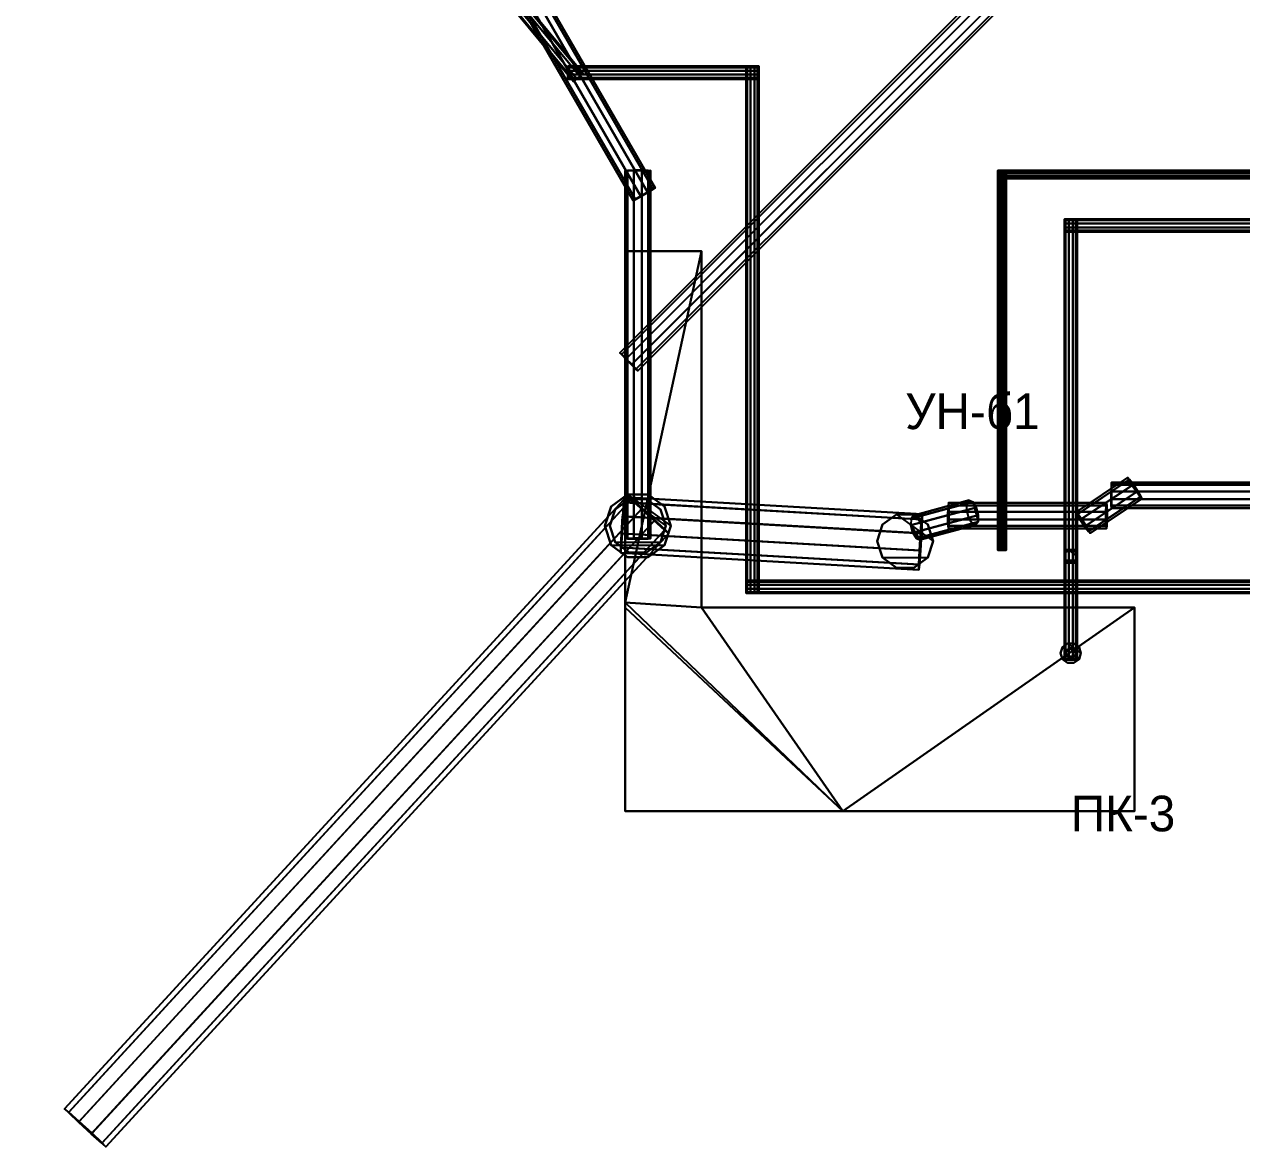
# Model space of a CAD drawing. Header units: millimetres. Extents: x -396 to 23232, y -842 to 31800.
# Drawn here: x 18453 to 20842, y 24141 to 26345 of the extents above; entities that cross this region are included whole.
import ezdxf

# ---------------------------------------------------------------- set-up
doc = ezdxf.new("R2010")
doc.units = ezdxf.units.MM
doc.layers.add('АР_3D_стены', color=8, linetype='Continuous')
doc.layers.add('ВК_3D_Марки', color=7, linetype='Continuous')
for name, color, linetype, true_color in [('ВК_3D_Арматура', 7, 'Continuous', 0xb48c3c), ('ВК_3D_В1', 7, 'Continuous', 0x06b6d4), ('ВК_3D_К1', 7, 'Continuous', 0xc2410c), ('ВК_3D_К1в', 7, 'Continuous', 0xa16207)]:
    doc.layers.add(name, color=color, linetype=linetype, true_color=true_color)

msp = doc.modelspace()

# ---------------------------------------------------------------- texts
at = {"layer": 'ВК_3D_Марки'}
for s, p in [('УН-б1', (20182, 25550, 900)), ('ПК-3', (20507, 24760, 900))]:
    msp.add_text(s, height=70, dxfattribs=at).set_placement(p)

# ---------------------------------------------------------------- meshes
at = {"layer": 'АР_3D_стены'}
mesh = msp.add_polyface(dxfattribs=at)
corners = [(19632.2, 25209.6), (19632.2, 25899.6), (19782.2, 25899.6), (19782.2, 25899.6, 3000), (19632.2, 25899.6, 3000), (19632.2, 25209.6, 3000), (20059.4, 24799.6), (19632.2, 24799.6), (19632.2, 25199.6), (19632.2, 25199.6, 3000), (19632.2, 24799.6, 3000), (20059.4, 24799.6, 3000), (20632.2, 25199.6), (20632.2, 24799.6), (20632.2, 24799.6, 3000), (20632.2, 25199.6, 3000), (19782.2, 25199.6), (19782.2, 25199.6, 3000)]
mesh.append_faces([[corners[k] for k in face] for face in [(0, 1, 2), (3, 4, 5), (6, 7, 8), (9, 10, 11), (12, 13, 6), (11, 14, 15), (0, 2, 16), (17, 3, 5), (6, 8, 0), (5, 9, 11), (16, 12, 6), (11, 15, 17), (6, 0, 16), (17, 5, 11), (1, 2, 3, 4), (2, 16, 17, 3), (16, 12, 15, 17), (12, 13, 14, 15), (13, 6, 11, 14), (6, 7, 10, 11), (7, 8, 9, 10), (8, 0, 5, 9), (0, 1, 4, 5)]])
at = {"layer": 'ВК_3D_Арматура', "color": 8, "true_color": 0x78716c}
mesh = msp.add_polyface(dxfattribs=at)
corners = [(19721.9, 25360, 420), (19709.5, 25398.1, 420), (19709.5, 25398.1, 580), (19721.9, 25360, 580), (19677.1, 25421.7, 420), (19677.1, 25421.7, 580), (19636.9, 25421.7, 420), (19636.9, 25421.7, 580), (19604.5, 25398.1, 420), (19604.5, 25398.1, 580), (19592.1, 25360, 420), (19592.1, 25360, 580), (19604.5, 25321.9, 420), (19604.5, 25321.9, 580), (19636.9, 25298.3, 420), (19636.9, 25298.3, 580), (19677.1, 25298.3, 420), (19677.1, 25298.3, 580), (19709.5, 25321.9, 420), (19709.5, 25321.9, 580)]
mesh.append_faces([[corners[k] for k in face] for face in [(0, 1, 2, 3), (1, 4, 5, 2), (4, 6, 7, 5), (6, 8, 9, 7), (8, 10, 11, 9), (10, 12, 13, 11), (12, 14, 15, 13), (14, 16, 17, 15), (16, 18, 19, 17), (18, 0, 3, 19), (18, 16, 14, 12), (3, 2, 5, 7)]])
at = {"layer": 'ВК_3D_Арматура', "color": 33, "true_color": 0xbf9142}
mesh = msp.add_polyface(dxfattribs=at)
corners = [(20527, 25110, 532.5), (20523.2, 25121.8, 532.5), (20523.2, 25121.8, 552.5), (20527, 25110, 552.5), (20513.2, 25129, 532.5), (20513.2, 25129, 552.5), (20500.8, 25129, 532.5), (20500.8, 25129, 552.5), (20490.8, 25121.8, 532.5), (20490.8, 25121.8, 552.5), (20487, 25110, 532.5), (20487, 25110, 552.5), (20490.8, 25098.2, 532.5), (20490.8, 25098.2, 552.5), (20500.8, 25091, 532.5), (20500.8, 25091, 552.5), (20513.2, 25091, 532.5), (20513.2, 25091, 552.5), (20523.2, 25098.2, 532.5), (20523.2, 25098.2, 552.5)]
mesh.append_faces([[corners[k] for k in face] for face in [(0, 1, 2, 3), (1, 4, 5, 2), (4, 6, 7, 5), (6, 8, 9, 7), (8, 10, 11, 9), (10, 12, 13, 11), (12, 14, 15, 13), (14, 16, 17, 15), (16, 18, 19, 17), (18, 0, 3, 19), (18, 16, 14, 12), (3, 2, 5, 7)]])
mesh = msp.add_polyface(dxfattribs=at)
corners = [(20517, 25110, 452.5), (20515.1, 25115.9, 452.5), (20515.1, 25115.9, 532.5), (20517, 25110, 532.5), (20510.1, 25119.5, 452.5), (20510.1, 25119.5, 532.5), (20503.9, 25119.5, 452.5), (20503.9, 25119.5, 532.5), (20498.9, 25115.9, 452.5), (20498.9, 25115.9, 532.5), (20497, 25110, 452.5), (20497, 25110, 532.5), (20498.9, 25104.1, 452.5), (20498.9, 25104.1, 532.5), (20503.9, 25100.5, 452.5), (20503.9, 25100.5, 532.5), (20510.1, 25100.5, 452.5), (20510.1, 25100.5, 532.5), (20515.1, 25104.1, 452.5), (20515.1, 25104.1, 532.5)]
mesh.append_faces([[corners[k] for k in face] for face in [(0, 1, 2, 3), (1, 4, 5, 2), (4, 6, 7, 5), (6, 8, 9, 7), (8, 10, 11, 9), (10, 12, 13, 11), (12, 14, 15, 13), (14, 16, 17, 15), (16, 18, 19, 17), (18, 0, 3, 19), (18, 16, 14, 12), (3, 2, 5, 7)]])
at = {"layer": 'ВК_3D_В1'}
mesh = msp.add_polyface(dxfattribs=at)
corners = [(19530.4, 26232.4, -230), (19532.2, 26233.9, -222.7), (18016.2, 28063.2, -222.7), (18014.4, 28061.6, -230), (19537, 26237.9, -218.1), (18021, 28067.2, -218.1), (19543, 26242.8, -218.1), (18027, 28072.1, -218.1), (19547.8, 26246.8, -222.7), (18031.8, 28076.1, -222.7), (19549.6, 26248.4, -230), (18033.6, 28077.6, -230), (19547.8, 26246.8, -237.3), (18031.8, 28076.1, -237.3), (19543, 26242.8, -241.9), (18027, 28072.1, -241.9), (19537, 26237.9, -241.9), (18021, 28067.2, -241.9), (19532.2, 26233.9, -237.3), (18016.2, 28063.2, -237.3)]
mesh.append_faces([[corners[k] for k in face] for face in [(0, 1, 2, 3), (1, 4, 5, 2), (4, 6, 7, 5), (6, 8, 9, 7), (8, 10, 11, 9), (10, 12, 13, 11), (12, 14, 15, 13), (14, 16, 17, 15), (16, 18, 19, 17), (18, 0, 3, 19), (18, 16, 14, 12), (3, 2, 5, 7)]])
mesh = msp.add_polyface(dxfattribs=at)
corners = [(19894.5, 26237.5, -230), (19894.5, 26239.9, -222.7), (19519.5, 26239.9, -222.7), (19519.5, 26237.5, -230), (19894.5, 26246.1, -218.1), (19519.5, 26246.1, -218.1), (19894.5, 26253.9, -218.1), (19519.5, 26253.9, -218.1), (19894.5, 26260.1, -222.7), (19519.5, 26260.1, -222.7), (19894.5, 26262.5, -230), (19519.5, 26262.5, -230), (19894.5, 26260.1, -237.3), (19519.5, 26260.1, -237.3), (19894.5, 26253.9, -241.9), (19519.5, 26253.9, -241.9), (19894.5, 26246.1, -241.9), (19519.5, 26246.1, -241.9), (19894.5, 26239.9, -237.3), (19519.5, 26239.9, -237.3)]
mesh.append_faces([[corners[k] for k in face] for face in [(0, 1, 2, 3), (1, 4, 5, 2), (4, 6, 7, 5), (6, 8, 9, 7), (8, 10, 11, 9), (10, 12, 13, 11), (12, 14, 15, 13), (14, 16, 17, 15), (16, 18, 19, 17), (18, 0, 3, 19), (18, 16, 14, 12), (3, 2, 5, 7)]])
mesh = msp.add_polyface(dxfattribs=at)
corners = [(19869.5, 25227.5, -230), (19871.9, 25227.5, -222.7), (19871.9, 26262.5, -222.7), (19869.5, 26262.5, -230), (19878.1, 25227.5, -218.1), (19878.1, 26262.5, -218.1), (19885.9, 25227.5, -218.1), (19885.9, 26262.5, -218.1), (19892.1, 25227.5, -222.7), (19892.1, 26262.5, -222.7), (19894.5, 25227.5, -230), (19894.5, 26262.5, -230), (19892.1, 25227.5, -237.3), (19892.1, 26262.5, -237.3), (19885.9, 25227.5, -241.9), (19885.9, 26262.5, -241.9), (19878.1, 25227.5, -241.9), (19878.1, 26262.5, -241.9), (19871.9, 25227.5, -237.3), (19871.9, 26262.5, -237.3)]
mesh.append_faces([[corners[k] for k in face] for face in [(0, 1, 2, 3), (1, 4, 5, 2), (4, 6, 7, 5), (6, 8, 9, 7), (8, 10, 11, 9), (10, 12, 13, 11), (12, 14, 15, 13), (14, 16, 17, 15), (16, 18, 19, 17), (18, 0, 3, 19), (18, 16, 14, 12), (3, 2, 5, 7)]])
mesh = msp.add_polyface(dxfattribs=at)
corners = [(21380, 26042, -230), (21380, 26043.5, -225.3), (20364, 26043.5, -225.3), (20364, 26042, -230), (21380, 26047.5, -222.4), (20364, 26047.5, -222.4), (21380, 26052.5, -222.4), (20364, 26052.5, -222.4), (21380, 26056.5, -225.3), (20364, 26056.5, -225.3), (21380, 26058, -230), (20364, 26058, -230), (21380, 26056.5, -234.7), (20364, 26056.5, -234.7), (21380, 26052.5, -237.6), (20364, 26052.5, -237.6), (21380, 26047.5, -237.6), (20364, 26047.5, -237.6), (21380, 26043.5, -234.7), (20364, 26043.5, -234.7)]
mesh.append_faces([[corners[k] for k in face] for face in [(0, 1, 2, 3), (1, 4, 5, 2), (4, 6, 7, 5), (6, 8, 9, 7), (8, 10, 11, 9), (10, 12, 13, 11), (12, 14, 15, 13), (14, 16, 17, 15), (16, 18, 19, 17), (18, 0, 3, 19), (18, 16, 14, 12), (3, 2, 5, 7)]])
mesh = msp.add_polyface(dxfattribs=at)
corners = [(20380, 26058, -230), (20378.5, 26058, -225.3), (20378.5, 25312, -225.3), (20380, 25312, -230), (20374.5, 26058, -222.4), (20374.5, 25312, -222.4), (20369.5, 26058, -222.4), (20369.5, 25312, -222.4), (20365.5, 26058, -225.3), (20365.5, 25312, -225.3), (20364, 26058, -230), (20364, 25312, -230), (20365.5, 26058, -234.7), (20365.5, 25312, -234.7), (20369.5, 26058, -237.6), (20369.5, 25312, -237.6), (20374.5, 26058, -237.6), (20374.5, 25312, -237.6), (20378.5, 26058, -234.7), (20378.5, 25312, -234.7)]
mesh.append_faces([[corners[k] for k in face] for face in [(0, 1, 2, 3), (1, 4, 5, 2), (4, 6, 7, 5), (6, 8, 9, 7), (8, 10, 11, 9), (10, 12, 13, 11), (12, 14, 15, 13), (14, 16, 17, 15), (16, 18, 19, 17), (18, 0, 3, 19), (18, 16, 14, 12), (3, 2, 5, 7)]])
mesh = msp.add_polyface(dxfattribs=at)
corners = [(21484.5, 25937.5, -230), (21484.5, 25939.9, -222.7), (20494.5, 25939.9, -222.7), (20494.5, 25937.5, -230), (21484.5, 25946.1, -218.1), (20494.5, 25946.1, -218.1), (21484.5, 25953.9, -218.1), (20494.5, 25953.9, -218.1), (21484.5, 25960.1, -222.7), (20494.5, 25960.1, -222.7), (21484.5, 25962.5, -230), (20494.5, 25962.5, -230), (21484.5, 25960.1, -237.3), (20494.5, 25960.1, -237.3), (21484.5, 25953.9, -241.9), (20494.5, 25953.9, -241.9), (21484.5, 25946.1, -241.9), (20494.5, 25946.1, -241.9), (21484.5, 25939.9, -237.3), (20494.5, 25939.9, -237.3)]
mesh.append_faces([[corners[k] for k in face] for face in [(0, 1, 2, 3), (1, 4, 5, 2), (4, 6, 7, 5), (6, 8, 9, 7), (8, 10, 11, 9), (10, 12, 13, 11), (12, 14, 15, 13), (14, 16, 17, 15), (16, 18, 19, 17), (18, 0, 3, 19), (18, 16, 14, 12), (3, 2, 5, 7)]])
mesh = msp.add_polyface(dxfattribs=at)
corners = [(20519.5, 25962.5, -230), (20517.1, 25962.5, -222.7), (20517.1, 25287.5, -222.7), (20519.5, 25287.5, -230), (20510.9, 25962.5, -218.1), (20510.9, 25287.5, -218.1), (20503.1, 25962.5, -218.1), (20503.1, 25287.5, -218.1), (20496.9, 25962.5, -222.7), (20496.9, 25287.5, -222.7), (20494.5, 25962.5, -230), (20494.5, 25287.5, -230), (20496.9, 25962.5, -237.3), (20496.9, 25287.5, -237.3), (20503.1, 25962.5, -241.9), (20503.1, 25287.5, -241.9), (20510.9, 25962.5, -241.9), (20510.9, 25287.5, -241.9), (20517.1, 25962.5, -237.3), (20517.1, 25287.5, -237.3)]
mesh.append_faces([[corners[k] for k in face] for face in [(0, 1, 2, 3), (1, 4, 5, 2), (4, 6, 7, 5), (6, 8, 9, 7), (8, 10, 11, 9), (10, 12, 13, 11), (12, 14, 15, 13), (14, 16, 17, 15), (16, 18, 19, 17), (18, 0, 3, 19), (18, 16, 14, 12), (3, 2, 5, 7)]])
mesh = msp.add_polyface(dxfattribs=at)
corners = [(20380, 25320, -238), (20378.5, 25324.7, -238), (20378.5, 25324.7, 958), (20380, 25320, 958), (20374.5, 25327.6, -238), (20374.5, 25327.6, 958), (20369.5, 25327.6, -238), (20369.5, 25327.6, 958), (20365.5, 25324.7, -238), (20365.5, 25324.7, 958), (20364, 25320, -238), (20364, 25320, 958), (20365.5, 25315.3, -238), (20365.5, 25315.3, 958), (20369.5, 25312.4, -238), (20369.5, 25312.4, 958), (20374.5, 25312.4, -238), (20374.5, 25312.4, 958), (20378.5, 25315.3, -238), (20378.5, 25315.3, 958)]
mesh.append_faces([[corners[k] for k in face] for face in [(0, 1, 2, 3), (1, 4, 5, 2), (4, 6, 7, 5), (6, 8, 9, 7), (8, 10, 11, 9), (10, 12, 13, 11), (12, 14, 15, 13), (14, 16, 17, 15), (16, 18, 19, 17), (18, 0, 3, 19), (18, 16, 14, 12), (3, 2, 5, 7)]])
mesh = msp.add_polyface(dxfattribs=at)
corners = [(20519.5, 25312.5, 450.7), (20517.1, 25312.1, 458), (20517.1, 25097.1, 446.7), (20519.5, 25097.5, 439.3), (20510.9, 25311.9, 462.5), (20510.9, 25096.9, 451.2), (20503.1, 25311.9, 462.5), (20503.1, 25096.9, 451.2), (20496.9, 25312.1, 458), (20496.9, 25097.1, 446.7), (20494.5, 25312.5, 450.7), (20494.5, 25097.5, 439.3), (20496.9, 25312.9, 443.3), (20496.9, 25097.9, 432), (20503.1, 25313.1, 438.8), (20503.1, 25098.1, 427.5), (20510.9, 25313.1, 438.8), (20510.9, 25098.1, 427.5), (20517.1, 25312.9, 443.3), (20517.1, 25097.9, 432)]
mesh.append_faces([[corners[k] for k in face] for face in [(0, 1, 2, 3), (1, 4, 5, 2), (4, 6, 7, 5), (6, 8, 9, 7), (8, 10, 11, 9), (10, 12, 13, 11), (12, 14, 15, 13), (14, 16, 17, 15), (16, 18, 19, 17), (18, 0, 3, 19), (18, 16, 14, 12), (3, 2, 5, 7)]])
mesh = msp.add_polyface(dxfattribs=at)
corners = [(20519.5, 25300, -242.5), (20517.1, 25307.3, -242.5), (20517.1, 25307.3, 462.5), (20519.5, 25300, 462.5), (20510.9, 25311.9, -242.5), (20510.9, 25311.9, 462.5), (20503.1, 25311.9, -242.5), (20503.1, 25311.9, 462.5), (20496.9, 25307.3, -242.5), (20496.9, 25307.3, 462.5), (20494.5, 25300, -242.5), (20494.5, 25300, 462.5), (20496.9, 25292.7, -242.5), (20496.9, 25292.7, 462.5), (20503.1, 25288.1, -242.5), (20503.1, 25288.1, 462.5), (20510.9, 25288.1, -242.5), (20510.9, 25288.1, 462.5), (20517.1, 25292.7, -242.5), (20517.1, 25292.7, 462.5)]
mesh.append_faces([[corners[k] for k in face] for face in [(0, 1, 2, 3), (1, 4, 5, 2), (4, 6, 7, 5), (6, 8, 9, 7), (8, 10, 11, 9), (10, 12, 13, 11), (12, 14, 15, 13), (14, 16, 17, 15), (16, 18, 19, 17), (18, 0, 3, 19), (18, 16, 14, 12), (3, 2, 5, 7)]])
mesh = msp.add_polyface(dxfattribs=at)
corners = [(22244.5, 25227.5, -230), (22244.5, 25229.9, -222.7), (19869.5, 25229.9, -222.7), (19869.5, 25227.5, -230), (22244.5, 25236.1, -218.1), (19869.5, 25236.1, -218.1), (22244.5, 25243.9, -218.1), (19869.5, 25243.9, -218.1), (22244.5, 25250.1, -222.7), (19869.5, 25250.1, -222.7), (22244.5, 25252.5, -230), (19869.5, 25252.5, -230), (22244.5, 25250.1, -237.3), (19869.5, 25250.1, -237.3), (22244.5, 25243.9, -241.9), (19869.5, 25243.9, -241.9), (22244.5, 25236.1, -241.9), (19869.5, 25236.1, -241.9), (22244.5, 25229.9, -237.3), (19869.5, 25229.9, -237.3)]
mesh.append_faces([[corners[k] for k in face] for face in [(0, 1, 2, 3), (1, 4, 5, 2), (4, 6, 7, 5), (6, 8, 9, 7), (8, 10, 11, 9), (10, 12, 13, 11), (12, 14, 15, 13), (14, 16, 17, 15), (16, 18, 19, 17), (18, 0, 3, 19), (18, 16, 14, 12), (3, 2, 5, 7)]])
at = {"layer": 'ВК_3D_К1'}
mesh = msp.add_polyface(dxfattribs=at)
corners = [(17491.2, 29834.1, -528.5), (17487.2, 29831.5, -513.8), (19687.2, 26021, -601.8), (19691.1, 26023.7, -616.5), (17476.4, 29825.1, -504.7), (19676.4, 26014.6, -592.7), (17463, 29817.4, -504.7), (19663, 26006.9, -592.7), (17452.1, 29811.3, -513.8), (19652.1, 26000.8, -601.8), (17447.9, 29809.1, -528.5), (19647.8, 25998.7, -616.5), (17451.8, 29811.8, -543.2), (19651.8, 26001.3, -631.2), (17462.6, 29818.2, -552.3), (19662.6, 26007.7, -640.3), (17476, 29825.9, -552.3), (19676, 26015.4, -640.3), (17486.9, 29832, -543.2), (19686.9, 26021.5, -631.2)]
mesh.append_faces([[corners[k] for k in face] for face in [(0, 1, 2, 3), (1, 4, 5, 2), (4, 6, 7, 5), (6, 8, 9, 7), (8, 10, 11, 9), (10, 12, 13, 11), (12, 14, 15, 13), (14, 16, 17, 15), (16, 18, 19, 17), (18, 0, 3, 19), (18, 16, 14, 12), (3, 2, 5, 7)]])
mesh = msp.add_polyface(dxfattribs=at)
corners = [(21192.3, 27200, -558.2), (21188.7, 27203.1, -543.6), (19653.3, 25667.7, -608.8), (19657, 25664.7, -623.5), (21179.6, 27211.7, -534.5), (19644.3, 25676.4, -599.7), (21168.7, 27222.6, -534.5), (19633.4, 25687.3, -599.7), (21160.1, 27231.7, -543.6), (19624.7, 25696.3, -608.8), (21157, 27235.3, -558.2), (19621.7, 25700, -623.5), (21160.7, 27232.3, -572.9), (19625.3, 25696.9, -638.1), (21169.7, 27223.6, -582), (19634.4, 25688.3, -647.2), (21180.6, 27212.7, -582), (19645.3, 25677.4, -647.2), (21189.3, 27203.7, -572.9), (19653.9, 25668.3, -638.1)]
mesh.append_faces([[corners[k] for k in face] for face in [(0, 1, 2, 3), (1, 4, 5, 2), (4, 6, 7, 5), (6, 8, 9, 7), (8, 10, 11, 9), (10, 12, 13, 11), (12, 14, 15, 13), (14, 16, 17, 15), (16, 18, 19, 17), (18, 0, 3, 19), (18, 16, 14, 12), (3, 2, 5, 7)]])
mesh = msp.add_polyface(dxfattribs=at)
corners = [(19682, 26057.8, -615.5), (19677.2, 26057.5, -600.8), (19677.2, 25334.7, -615.3), (19682, 25335, -630), (19664.7, 26057.3, -591.7), (19664.7, 25334.5, -606.2), (19649.3, 26057.3, -591.7), (19649.3, 25334.5, -606.2), (19636.8, 26057.5, -600.8), (19636.8, 25334.7, -615.3), (19632, 26057.8, -615.5), (19632, 25335, -630), (19636.8, 26058.1, -630.2), (19636.8, 25335.3, -644.7), (19649.3, 26058.3, -639.3), (19649.3, 25335.5, -653.8), (19664.7, 26058.3, -639.3), (19664.7, 25335.5, -653.8), (19677.2, 26058.1, -630.2), (19677.2, 25335.3, -644.7)]
mesh.append_faces([[corners[k] for k in face] for face in [(0, 1, 2, 3), (1, 4, 5, 2), (4, 6, 7, 5), (6, 8, 9, 7), (8, 10, 11, 9), (10, 12, 13, 11), (12, 14, 15, 13), (14, 16, 17, 15), (16, 18, 19, 17), (18, 0, 3, 19), (18, 16, 14, 12), (3, 2, 5, 7)]])
mesh = msp.add_polyface(dxfattribs=at)
corners = [(20646.6, 25413, 221.7), (20643.1, 25416.4, 236.4), (20541.6, 25348.8, 227.9), (20545.1, 25345.4, 213.3), (20635.7, 25426.5, 245.4), (20534.2, 25358.8, 237), (20627.1, 25439.3, 245.4), (20525.6, 25371.7, 237), (20620.7, 25450.1, 236.4), (20519.2, 25382.4, 227.9), (20618.9, 25454.6, 221.7), (20517.4, 25387, 213.3), (20622.4, 25451.2, 207.1), (20520.9, 25383.6, 198.6), (20629.8, 25441.2, 198), (20528.3, 25373.5, 189.6), (20638.4, 25428.3, 198), (20536.9, 25360.7, 189.6), (20644.8, 25417.6, 207.1), (20543.3, 25349.9, 198.6)]
mesh.append_faces([[corners[k] for k in face] for face in [(0, 1, 2, 3), (1, 4, 5, 2), (4, 6, 7, 5), (6, 8, 9, 7), (8, 10, 11, 9), (10, 12, 13, 11), (12, 14, 15, 13), (14, 16, 17, 15), (16, 18, 19, 17), (18, 0, 3, 19), (18, 16, 14, 12), (3, 2, 5, 7)]])
mesh = msp.add_polyface(dxfattribs=at)
corners = [(21587, 25395, 250.8), (21586.5, 25399.8, 265.5), (20586.5, 25399.8, 233.9), (20587, 25395, 219.2), (21586.2, 25412.3, 274.6), (20586.3, 25412.3, 243), (21586.2, 25427.7, 274.6), (20586.3, 25427.7, 243), (21586.5, 25440.2, 265.5), (20586.5, 25440.2, 233.9), (21587, 25445, 250.8), (20587, 25445, 219.2), (21587.5, 25440.2, 236.1), (20587.5, 25440.2, 204.5), (21587.7, 25427.7, 227), (20587.8, 25427.7, 195.4), (21587.7, 25412.3, 227), (20587.8, 25412.3, 195.4), (21587.5, 25399.8, 236.1), (20587.5, 25399.8, 204.5)]
mesh.append_faces([[corners[k] for k in face] for face in [(0, 1, 2, 3), (1, 4, 5, 2), (4, 6, 7, 5), (6, 8, 9, 7), (8, 10, 11, 9), (10, 12, 13, 11), (12, 14, 15, 13), (14, 16, 17, 15), (16, 18, 19, 17), (18, 0, 3, 19), (18, 16, 14, 12), (3, 2, 5, 7)]])
mesh = msp.add_polyface(dxfattribs=at)
corners = [(19717.8, 25344.9, -848.4), (19709.6, 25351.5, -816.1), (18604.6, 24147.3, -848.8), (18612.7, 24140.7, -881.1), (19689.1, 25369.8, -796.1), (18584, 24165.6, -828.8), (19664, 25392.8, -796.1), (18559, 24188.6, -828.8), (19644.1, 25411.7, -816.1), (18539, 24207.5, -848.8), (19636.8, 25419.3, -848.4), (18531.7, 24215.1, -881.1), (19644.9, 25412.7, -880.7), (18539.9, 24208.5, -913.4), (19665.5, 25394.4, -900.7), (18560.4, 24190.2, -933.4), (19690.5, 25371.4, -900.7), (18585.5, 24167.2, -933.4), (19710.5, 25352.5, -880.7), (18605.4, 24148.3, -913.4)]
mesh.append_faces([[corners[k] for k in face] for face in [(0, 1, 2, 3), (1, 4, 5, 2), (4, 6, 7, 5), (6, 8, 9, 7), (8, 10, 11, 9), (10, 12, 13, 11), (12, 14, 15, 13), (14, 16, 17, 15), (16, 18, 19, 17), (18, 0, 3, 19), (18, 16, 14, 12), (3, 2, 5, 7)]])
mesh = msp.add_polyface(dxfattribs=at)
corners = [(19712, 25360, -879), (19701.5, 25392.3, -879), (19701.5, 25392.3, -569), (19712, 25360, -569), (19674, 25412.3, -879), (19674, 25412.3, -569), (19640, 25412.3, -879), (19640, 25412.3, -569), (19612.5, 25392.3, -879), (19612.5, 25392.3, -569), (19602, 25360, -879), (19602, 25360, -569), (19612.5, 25327.7, -879), (19612.5, 25327.7, -569), (19640, 25307.7, -879), (19640, 25307.7, -569), (19674, 25307.7, -879), (19674, 25307.7, -569), (19701.5, 25327.7, -879), (19701.5, 25327.7, -569)]
mesh.append_faces([[corners[k] for k in face] for face in [(0, 1, 2, 3), (1, 4, 5, 2), (4, 6, 7, 5), (6, 8, 9, 7), (8, 10, 11, 9), (10, 12, 13, 11), (12, 14, 15, 13), (14, 16, 17, 15), (16, 18, 19, 17), (18, 0, 3, 19), (18, 16, 14, 12), (3, 2, 5, 7)]])
mesh = msp.add_polyface(dxfattribs=at)
corners = [(20208.8, 25273.4, -587.4), (20208.8, 25283.9, -555.1), (19623.9, 25317.3, -566.8), (19623.9, 25306.8, -599.1), (20209.9, 25311.4, -535.1), (19625, 25344.8, -546.8), (20211.9, 25345.3, -535.1), (19627, 25378.7, -546.8), (20213.8, 25372.7, -555.1), (19628.9, 25406.2, -566.8), (20215.1, 25383.2, -587.4), (19630.2, 25416.6, -599.1), (20215.1, 25372.7, -619.7), (19630.2, 25406.1, -631.4), (20214, 25345.2, -639.7), (19629.1, 25378.6, -651.4), (20212, 25311.3, -639.7), (19627.1, 25344.7, -651.4), (20210.1, 25283.8, -619.7), (19625.2, 25317.3, -631.4)]
mesh.append_faces([[corners[k] for k in face] for face in [(0, 1, 2, 3), (1, 4, 5, 2), (4, 6, 7, 5), (6, 8, 9, 7), (8, 10, 11, 9), (10, 12, 13, 11), (12, 14, 15, 13), (14, 16, 17, 15), (16, 18, 19, 17), (18, 0, 3, 19), (18, 16, 14, 12), (3, 2, 5, 7)]])
mesh = msp.add_polyface(dxfattribs=at)
corners = [(20320.6, 25361.8, 210.1), (20313.6, 25364.9, 223.5), (20204, 25335.3, 173.3), (20210.9, 25332.2, 159.9), (20306.8, 25376, 231.9), (20197.2, 25346.4, 181.6), (20302.8, 25390.9, 231.9), (20193.1, 25361.3, 181.6), (20303.1, 25403.9, 223.5), (20193.4, 25374.3, 173.3), (20307.6, 25410.1, 210.1), (20197.9, 25380.5, 159.9), (20314.5, 25407, 196.7), (20204.9, 25377.4, 146.5), (20321.3, 25395.9, 188.4), (20211.7, 25366.3, 138.1), (20325.4, 25381, 188.4), (20215.7, 25351.4, 138.1), (20325.1, 25368, 196.7), (20215.4, 25338.4, 146.5)]
mesh.append_faces([[corners[k] for k in face] for face in [(0, 1, 2, 3), (1, 4, 5, 2), (4, 6, 7, 5), (6, 8, 9, 7), (8, 10, 11, 9), (10, 12, 13, 11), (12, 14, 15, 13), (14, 16, 17, 15), (16, 18, 19, 17), (18, 0, 3, 19), (18, 16, 14, 12), (3, 2, 5, 7)]])
mesh = msp.add_polyface(dxfattribs=at)
corners = [(20577, 25355, 216.4), (20576.1, 25359.8, 231.1), (20266.2, 25359.8, 213.2), (20267, 25355, 198.6), (20575.6, 25372.3, 240.2), (20265.7, 25372.3, 222.3), (20575.6, 25387.7, 240.2), (20265.7, 25387.7, 222.3), (20576.1, 25400.2, 231.1), (20266.2, 25400.2, 213.2), (20577, 25405, 216.4), (20267, 25405, 198.6), (20577.8, 25400.2, 201.8), (20267.9, 25400.2, 183.9), (20578.3, 25387.7, 192.7), (20268.4, 25387.7, 174.8), (20578.3, 25372.3, 192.7), (20268.4, 25372.3, 174.8), (20577.8, 25359.8, 201.8), (20267.9, 25359.8, 183.9)]
mesh.append_faces([[corners[k] for k in face] for face in [(0, 1, 2, 3), (1, 4, 5, 2), (4, 6, 7, 5), (6, 8, 9, 7), (8, 10, 11, 9), (10, 12, 13, 11), (12, 14, 15, 13), (14, 16, 17, 15), (16, 18, 19, 17), (18, 0, 3, 19), (18, 16, 14, 12), (3, 2, 5, 7)]])
mesh = msp.add_polyface(dxfattribs=at)
corners = [(20237, 25330, 230), (20226.5, 25362.3, 230), (20226.5, 25362.3, -618), (20237, 25330, -618), (20199, 25382.3, 230), (20199, 25382.3, -618), (20165, 25382.3, 230), (20165, 25382.3, -618), (20137.5, 25362.3, 230), (20137.5, 25362.3, -618), (20127, 25330, 230), (20127, 25330, -618), (20137.5, 25297.7, 230), (20137.5, 25297.7, -618), (20165, 25277.7, 230), (20165, 25277.7, -618), (20199, 25277.7, 230), (20199, 25277.7, -618), (20226.5, 25297.7, 230), (20226.5, 25297.7, -618)]
mesh.append_faces([[corners[k] for k in face] for face in [(0, 1, 2, 3), (1, 4, 5, 2), (4, 6, 7, 5), (6, 8, 9, 7), (8, 10, 11, 9), (10, 12, 13, 11), (12, 14, 15, 13), (14, 16, 17, 15), (16, 18, 19, 17), (18, 0, 3, 19), (18, 16, 14, 12), (3, 2, 5, 7)]])
at = {"layer": 'ВК_3D_К1в'}
mesh = msp.add_polyface(dxfattribs=at)
corners = [(19712, 25360, -629), (19701.5, 25392.3, -629), (19701.5, 25392.3, 3630), (19712, 25360, 3630), (19674, 25412.3, -629), (19674, 25412.3, 3630), (19640, 25412.3, -629), (19640, 25412.3, 3630), (19612.5, 25392.3, -629), (19612.5, 25392.3, 3630), (19602, 25360, -629), (19602, 25360, 3630), (19612.5, 25327.7, -629), (19612.5, 25327.7, 3630), (19640, 25307.7, -629), (19640, 25307.7, 3630), (19674, 25307.7, -629), (19674, 25307.7, 3630), (19701.5, 25327.7, -629), (19701.5, 25327.7, 3630)]
mesh.append_faces([[corners[k] for k in face] for face in [(0, 1, 2, 3), (1, 4, 5, 2), (4, 6, 7, 5), (6, 8, 9, 7), (8, 10, 11, 9), (10, 12, 13, 11), (12, 14, 15, 13), (14, 16, 17, 15), (16, 18, 19, 17), (18, 0, 3, 19), (18, 16, 14, 12), (3, 2, 5, 7)]])

doc.saveas('drawing.dxf')
